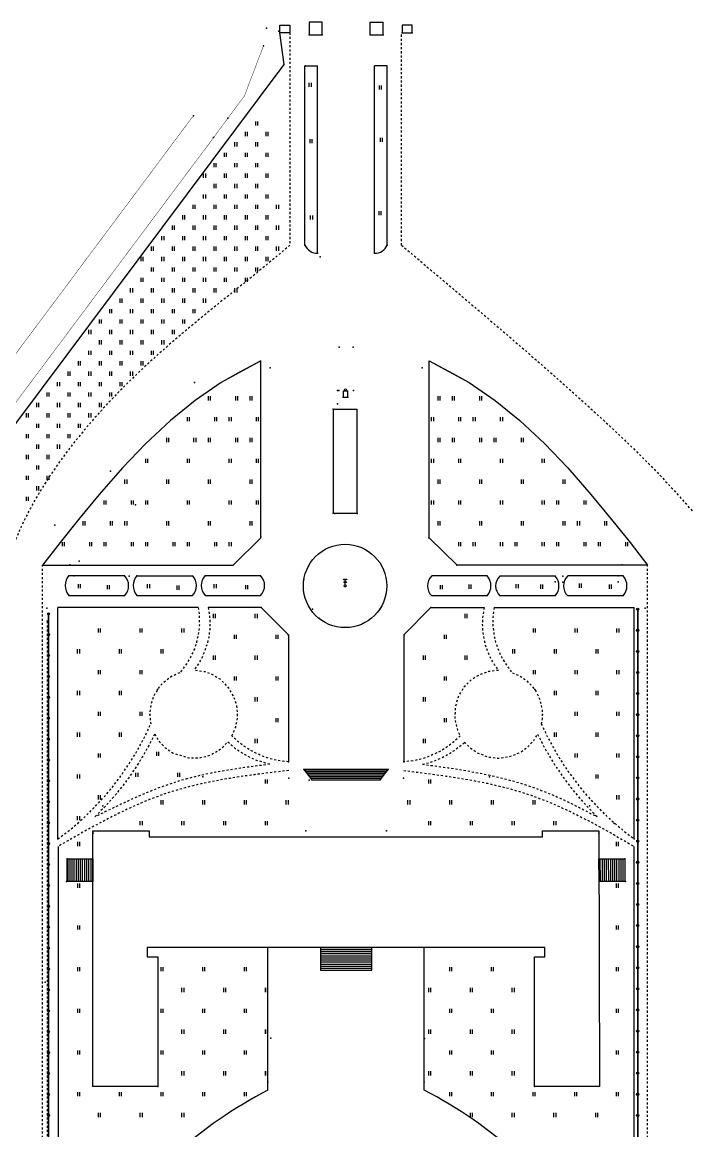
# Model space of a CAD drawing. Extents: x -992 to 2561, y -723 to 1492.
# Drawn here: x 2053.1 to 2212.4, y 1225.7 to 1491.6 of the extents above; entities that cross this region are included whole.
import ezdxf

# ---------------------------------------------------------------- set-up
doc = ezdxf.new("R2010")
doc.units = 0
doc.header["$LTSCALE"] = 0.5
doc.header["$PDSIZE"] = 0.2
doc.linetypes.add('X3', pattern=[5, 4, -1])
doc.linetypes.add('X6', pattern=[2, 1, -1])
doc.layers.get('0').update_dxf_attribs({"linetype": 'CONTINUOUS'})
doc.layers.add('ASSIST', color=7, linetype='CONTINUOUS', plot=False)
for name, color, linetype in [('DLDW', 11, 'CONTINUOUS'), ('DLSS', 4, 'CONTINUOUS'), ('JMD', 6, 'CONTINUOUS'), ('ZBTZ', 3, 'CONTINUOUS'), ('ZDH', 1, 'CONTINUOUS')]:
    doc.layers.add(name, color=color, linetype=linetype)
doc.linetypes.add('444', pattern='A,4.5,[145,AAA.SHX,S=1,R=0,X=0,Y=1],4.5,-0.5,[146,AAA.SHX,S=1,R=0,X=0,Y=0],-0.5', length=10)

# ---------------------------------------------------------------- blocks, each defined once
blk = doc.blocks.new('gc121')
for p, q in [((-0.5, -1), (-0.5, 1)), ((0.5, -1), (0.5, 1))]:
    blk.add_line(p, q)
blk = doc.blocks.new('gc107')
for p, q in [((-1.5, 0), (1.5, 0)), ((-1, 0), (-1, 3)), ((-1, 3), (1, 3)), ((1, 3), (1, 0))]:
    blk.add_line(p, q)
blk.add_circle((0, 3.5), 0.5)
blk = doc.blocks.new('gc020')
at = {"linetype": 'Continuous'}
blk.add_line((0, 0.5), (0, 3.3), dxfattribs=at)
blk.add_circle((0, 0), 0.5)
for centre in [(-0.5, 2.53), (0.5, 2.53)]:
    blk.add_arc(centre, 0.567, 28.0725, 151.9275, dxfattribs=at)
for p in [(-0.5, 1.8), (0.5, 1.8)]:
    blk.add_point(p, dxfattribs=at)
blk = doc.blocks.new('gc170')
at = {"linetype": 'Continuous'}
blk.add_circle((0, 0), 0.5, dxfattribs=at)

msp = doc.modelspace()

# ---------------------------------------------------------------- linework, layer by layer
at = {"layer": 'ASSIST', "linetype": 'Continuous', "flags": 128}
for points, elevation in [([(2200.65, 1077.68), (2200.65, 1350.85)], 2.6), ([(2059.4, 1079.07), (2059.4, 1349.76)], 2.6), ([(2063.9, 1291), (2070.03, 1291), (2070.03, 1285.51), (2063.9, 1285.51)], 0.31), ([(2191.37, 1290.99), (2197.61, 1291), (2197.61, 1285.51), (2191.38, 1285.5)], 0.82), ([(2124.59, 1269.67), (2124.59, 1264.24), (2136.92, 1264.24), (2136.92, 1269.67)], 2.6)]:
    msp.add_lwpolyline(points, close=True, dxfattribs=dict(at, elevation=elevation))
at = {"layer": 'DLDW', "linetype": 'Continuous'}
msp.add_circle((2130.52, 1356.43, 0.08), 10, dxfattribs=at)
at = {"layer": 'DLSS', "linetype": 'X6'}
for p, q in [((2117.31, 1489.13, -0.21), (2117.31, 1438.16, -0.21)), ((2144.03, 1438.16, 0), (2144.03, 1489.14, 0)), ((2058, 1080.06), (2058, 1361.44)), ((2203.04, 1080.06), (2203.04, 1361.44))]:
    msp.add_line(p, q, dxfattribs=at)
at = {"layer": 'DLSS', "linetype": 'X3', "const_width": 0.1, "flags": 128}
for points, elevation in [([(2110.95, 1485.96), (2106.37, 1473.93), (2102.42, 1468.62), (2098.98, 1463.95), (2049.15, 1397.19), (2023.77, 1362.05), (2018.39, 1357.05), (2013.1, 1353.58), (2007.55, 1352.28), (2004.68, 1352), (2003.21, 1352.12)], -0.58), ([(2094.14, 1469.2), (2050.08, 1410.12), (2023.1, 1374.15), (2017.51, 1367.01), (2012.57, 1363.2), (2008.01, 1360.99), (2004.25, 1360.43), (1999.78, 1360.35), (1622.86, 1360.35), (1614.22, 1359.48), (1610.4, 1358.64), (1603.64, 1356.77), (1595.53, 1352.3), (1589.55, 1347.41), (1556.71, 1315.86), (1517.86, 1278.8), (1497.84, 1252.93), (1493.06, 1240.21)], -0.21)]:
    msp.add_lwpolyline(points, dxfattribs=dict(at, elevation=elevation))
at = {"layer": 'DLSS', "linetype": 'X6', "flags": 128}
for points, elevation in [([(2095.3, 1351.24), (2095.52, 1349.61), (2095.58, 1347.07), (2095.41, 1345.31), (2094.91, 1342.92), (2094.39, 1341.37), (2093.56, 1339.5), (2092.68, 1337.98), (2090.88, 1335.62)], 2.6), ([(2097.67, 1351.24), (2097.93, 1349.84), (2098.1, 1347.84), (2098.06, 1345.97), (2097.82, 1344.06), (2097.46, 1342.52), (2096.88, 1340.78), (2096.15, 1339.14), (2095.34, 1337.73), (2094.23, 1336.17)], 2.6), ([(2163.84, 1351.24), (2163.51, 1349.27), (2163.4, 1347.29), (2163.53, 1345.14), (2164.01, 1342.65), (2164.57, 1340.92), (2165.45, 1338.96), (2166.21, 1337.66), (2167.27, 1336.17)], 2.6), ([(2166.21, 1351.24), (2165.93, 1348.91), (2165.95, 1346.71), (2166.23, 1344.5), (2166.6, 1342.92), (2167.26, 1340.99), (2167.84, 1339.71), (2168.61, 1338.32), (2169.68, 1336.77), (2170.41, 1335.69)], 2.6), ([(2059.07, 1347.97), (2059.07, 1079.09), (2059.49, 1077.63), (2060.34, 1075.83), (2062.1, 1074.98), (2064.58, 1074.8), (2071.93, 1074.8)], -0.21), ([(2090.88, 1335.62), (2088.67, 1334.58), (2086.56, 1332.85), (2085.9, 1332.07), (2084.77, 1330.26), (2084.16, 1328.68), (2083.85, 1327.38), (2083.73, 1326.25), (2083.73, 1324.93), (2083.95, 1323.39)], 2.6), ([(2103.39, 1320.46), (2104.29, 1322.55), (2104.66, 1324.23), (2104.76, 1325.65), (2104.57, 1327.59), (2103.89, 1329.84), (2102.44, 1332.23), (2100.57, 1334.04), (2098.44, 1335.29), (2096.95, 1335.81), (2094.23, 1336.17)], 2.6), ([(2167.27, 1336.17), (2164.93, 1335.9), (2162.63, 1335.09), (2160.71, 1333.87), (2159.08, 1332.25), (2157.74, 1330.1), (2156.91, 1327.5), (2156.82, 1324.41), (2157.46, 1321.86), (2158.12, 1320.46)], 2.6), ([(2170.62, 1335.62), (2172.39, 1334.84), (2173.98, 1333.76), (2175.29, 1332.46), (2176.47, 1330.82), (2177.22, 1329.07), (2177.76, 1326.58), (2177.75, 1324.59), (2177.55, 1323.39)], 2.6), ([(2061.67, 1295.74), (2063.67, 1297.25), (2065.16, 1298.45), (2066.59, 1299.67), (2067.63, 1300.6), (2069.16, 1302.04), (2071.97, 1304.95), (2074.17, 1307.49), (2076.44, 1310.4), (2079.28, 1314.57), (2080.7, 1316.93), (2081.31, 1318.02), (2082.28, 1319.85), (2083.18, 1321.69), (2083.95, 1323.39)], 2.6), ([(2177.55, 1323.39), (2178.98, 1320.35), (2180.31, 1317.82), (2181.99, 1314.95), (2183.93, 1311.99), (2186.85, 1308.08), (2189.25, 1305.27), (2192.63, 1301.77), (2193.86, 1300.62), (2197.56, 1297.47), (2199.84, 1295.74)], 2.6), ([(2084.85, 1320.88), (2083.36, 1317.97), (2081.88, 1315.38), (2081.3, 1314.42), (2080.16, 1312.64), (2078.56, 1310.32), (2077.11, 1308.39), (2075.62, 1306.52), (2074.52, 1305.23), (2073.1, 1303.66), (2070.52, 1301.02)], 2.6), ([(2084.85, 1320.88), (2085.96, 1319.15), (2087.41, 1317.63), (2089.32, 1316.34), (2089.32, 1316.34), (2093.1, 1315.18), (2095.64, 1315.22), (2097.18, 1315.54), (2098.38, 1315.97), (2099.95, 1316.81), (2101.27, 1317.82), (2102.36, 1319.01)], 2.6), ([(2112.47, 1313.65), (2109.14, 1314.65), (2107.05, 1315.61), (2105.89, 1316.28), (2104.27, 1317.38), (2103.04, 1318.38), (2102.38, 1318.99)], 2.6), ([(2116.95, 1314.22), (2114.03, 1314.61), (2112.51, 1314.98), (2110.71, 1315.59), (2108.56, 1316.58), (2106.41, 1317.89), (2104.84, 1319.1), (2103.79, 1320.05), (2103.39, 1320.46)], 2.6), ([(2158.12, 1320.46), (2156.58, 1319.03), (2154.56, 1317.53), (2153.23, 1316.73), (2150.6, 1315.52), (2148.7, 1314.9), (2146.88, 1314.49), (2144.56, 1314.22)], 2.6), ([(2149.04, 1313.65), (2150.52, 1314.02), (2151.92, 1314.48), (2153.55, 1315.16), (2155.14, 1315.99), (2156.55, 1316.88), (2157.95, 1317.94), (2159.16, 1318.94)], 2.6), ([(2159.12, 1318.99), (2160.46, 1317.62), (2162.17, 1316.44), (2164.87, 1315.4), (2167.27, 1315.12), (2170.02, 1315.49), (2172.47, 1316.49), (2174.42, 1317.91), (2175.72, 1319.36), (2176.66, 1320.88)], 2.6), ([(2176.66, 1320.88), (2177.63, 1318.96), (2178.65, 1317.07), (2179.76, 1315.16), (2181.2, 1312.85), (2182.95, 1310.32), (2184.7, 1307.99), (2186.3, 1306.03), (2188.26, 1303.82), (2190.96, 1301.04)], 2.6), ([(2112.47, 1313.65), (2109, 1313.2), (2105.41, 1312.71), (2102.46, 1312.25), (2099.54, 1311.74), (2097.69, 1311.38), (2095.73, 1310.96), (2093.31, 1310.36), (2092.34, 1310.11), (2091.12, 1309.76), (2089.85, 1309.37), (2088.35, 1308.88), (2087.23, 1308.48), (2085.63, 1307.89), (2084.37, 1307.4), (2082.41, 1306.59), (2080.73, 1305.87), (2079.53, 1305.33), (2078.02, 1304.64), (2076.6, 1303.97), (2075.42, 1303.41), (2074.41, 1302.92), (2073.12, 1302.29), (2072.23, 1301.86), (2070.52, 1301.02)], 2.6), ([(2149.04, 1313.65), (2150.81, 1313.43), (2153.41, 1313.07), (2155.26, 1312.81), (2157.59, 1312.45), (2160.42, 1311.97), (2163.53, 1311.38), (2165.26, 1311.01), (2168.16, 1310.34), (2171.02, 1309.57), (2173.61, 1308.79), (2176.55, 1307.77), (2177.53, 1307.4), (2179.62, 1306.57), (2181.5, 1305.76), (2182.93, 1305.11), (2184.75, 1304.25), (2186.77, 1303.24), (2188.53, 1302.34), (2189.79, 1301.67), (2190.96, 1301.04)], 2.6), ([(2117, 1312.17), (2115.59, 1312), (2114.56, 1311.88), (2113.59, 1311.76), (2112.47, 1311.63), (2111.27, 1311.48), (2109.83, 1311.29), (2108.84, 1311.16), (2107.9, 1311.03), (2106.33, 1310.81), (2105.19, 1310.64), (2104.24, 1310.5), (2102.87, 1310.28), (2101.52, 1310.05), (2100.26, 1309.82), (2098.52, 1309.49), (2096.38, 1309.04), (2095.24, 1308.78), (2093.59, 1308.39), (2092.21, 1308.03), (2090.58, 1307.57), (2089.08, 1307.12), (2087.58, 1306.63), (2086.15, 1306.13), (2084.77, 1305.62), (2083.63, 1305.18), (2082.46, 1304.7), (2081.57, 1304.33), (2080.42, 1303.83), (2079.3, 1303.32), (2078.58, 1302.99), (2077.63, 1302.55), (2076.31, 1301.9), (2075.26, 1301.39), (2073.99, 1300.74), (2072.75, 1300.1), (2071.96, 1299.68), (2070.98, 1299.16), (2069.73, 1298.48), (2069.04, 1298.1), (2067.9, 1297.47), (2066.64, 1296.76), (2065.42, 1296.08), (2064.55, 1295.58), (2063.26, 1294.85), (2062.21, 1294.25), (2061.81, 1293.94)], 2.6), ([(2144.56, 1312.17), (2147.8, 1311.76), (2151.26, 1311.32), (2154.74, 1310.83), (2160.33, 1309.94), (2164.66, 1309.09), (2169.79, 1307.86), (2174.94, 1306.3), (2179.84, 1304.42), (2184.77, 1302.19), (2188.95, 1300.06), (2191.73, 1298.56), (2195.14, 1296.65), (2199.84, 1293.94)], 2.6)]:
    msp.add_lwpolyline(points, dxfattribs=dict(at, elevation=elevation))
at = {"layer": 'DLSS', "linetype": 'X6'}
for points, knots in [([(2117.31, 1438.16, -0.21), (2103.94, 1426.56, 1.5), (2073.13, 1405.46, 4.25), (2047.85, 1366.5, 0.46), (2047.88, 1349.62, -0.14), (2048, 1347.9, -0.19)], [0, 0, 0, 0, 62.86997, 114.383772, 120.286898, 120.286898, 120.286898, 120.286898]), ([(2144.03, 1438.16, 0), (2166.46, 1419.23, -7.97), (2214.03, 1379.07, -24.86), (2224.61, 1359.5, 77.49), (2230.53, 1353.11, 80)], [0, 0, 0, 0, 78.874208, 167.310728, 167.310728, 167.310728, 167.310728])]:
    msp.add_open_spline(points, degree=3, knots=knots, dxfattribs=at)
at = {"layer": 'JMD', "linetype": 'Continuous'}
for p, q in [((2136.52, 1491.65, -0.21), (2139.63, 1491.65, -0.21)), ((2136.52, 1488.65, -0.21), (2136.52, 1491.65, -0.21)), ((2139.63, 1488.65, -0.21), (2139.63, 1491.65, -0.21)), ((2136.52, 1488.65, -0.21), (2139.63, 1488.65, -0.21)), ((2120.66, 1312.38, 2.6), (2122.57, 1309.92, 2.6)), ((2120.73, 1312.29, 2.6), (2140.77, 1312.29, 2.6)), ((2121.04, 1311.89, 2.6), (2140.47, 1311.89, 2.6)), ((2121.35, 1311.5, 2.6), (2140.16, 1311.5, 2.6)), ((2121.65, 1311.1, 2.6), (2139.85, 1311.1, 2.6)), ((2138.93, 1309.92, 2.6), (2140.84, 1312.38, 2.6)), ((2121.96, 1310.71, 2.6), (2139.55, 1310.71, 2.6)), ((2122.27, 1310.31, 2.6), (2139.24, 1310.31, 2.6)), ((2122.57, 1309.92, 2.6), (2138.93, 1309.92, 2.6)), ((2063.9, 1291, 2.6), (2070.03, 1291, 2.6)), ((2064.03, 1291, 2.6), (2064.03, 1285.51, 2.6)), ((2064.53, 1291, 2.6), (2064.53, 1285.51, 2.6)), ((2065.03, 1291, 2.6), (2065.03, 1285.51, 2.6)), ((2065.53, 1291, 2.6), (2065.53, 1285.51, 2.6)), ((2066.03, 1291, 2.6), (2066.03, 1285.51, 2.6)), ((2066.53, 1291, 2.6), (2066.53, 1285.51, 2.6)), ((2067.03, 1291, 2.6), (2067.03, 1285.51, 2.6)), ((2067.53, 1291, 2.6), (2067.53, 1285.51, 2.6)), ((2068.03, 1291, 2.6), (2068.03, 1285.51, 2.6)), ((2068.53, 1291, 2.6), (2068.53, 1285.51, 2.6)), ((2069.03, 1291, 2.6), (2069.03, 1285.51, 2.6)), ((2069.53, 1291, 2.6), (2069.53, 1285.51, 2.6)), ((2070.03, 1291, 2.6), (2070.03, 1285.51, 2.6)), ((2191.37, 1290.99, 2.6), (2197.61, 1291, 2.6)), ((2191.61, 1290.99, 2.6), (2191.62, 1285.5, 2.6)), ((2192.11, 1290.99, 2.6), (2192.12, 1285.5, 2.6)), ((2192.61, 1290.99, 2.6), (2192.62, 1285.5, 2.6)), ((2193.11, 1290.99, 2.6), (2193.12, 1285.5, 2.6)), ((2193.61, 1290.99, 2.6), (2193.62, 1285.5, 2.6)), ((2194.11, 1290.99, 2.6), (2194.12, 1285.5, 2.6)), ((2194.61, 1290.99, 2.6), (2194.61, 1285.5, 2.6)), ((2195.11, 1290.99, 2.6), (2195.11, 1285.51, 2.6)), ((2195.61, 1290.99, 2.6), (2195.61, 1285.51, 2.6)), ((2196.11, 1291, 2.6), (2196.11, 1285.51, 2.6)), ((2196.61, 1291, 2.6), (2196.61, 1285.51, 2.6)), ((2197.11, 1291, 2.6), (2197.11, 1285.51, 2.6)), ((2197.61, 1291, 2.6), (2197.61, 1285.51, 2.6)), ((2070.03, 1285.51, 2.6), (2063.9, 1285.51, 2.6)), ((2197.61, 1285.51, 2.6), (2191.38, 1285.5, 2.6)), ((2124.59, 1269.67, 2.6), (2124.59, 1264.24, 2.6)), ((2124.59, 1269.24, 2.6), (2136.92, 1269.24, 2.6)), ((2124.59, 1268.74, 2.6), (2136.92, 1268.74, 2.6)), ((2136.92, 1264.24, 2.6), (2136.92, 1269.67, 2.6)), ((2124.59, 1268.24, 2.6), (2136.92, 1268.24, 2.6)), ((2124.59, 1267.74, 2.6), (2136.92, 1267.74, 2.6)), ((2124.59, 1267.24, 2.6), (2136.92, 1267.24, 2.6)), ((2124.59, 1266.74, 2.6), (2136.92, 1266.74, 2.6)), ((2124.59, 1266.24, 2.6), (2136.92, 1266.24, 2.6)), ((2124.59, 1265.74, 2.6), (2136.92, 1265.74, 2.6)), ((2124.59, 1265.24, 2.6), (2136.92, 1265.24, 2.6)), ((2124.59, 1264.74, 2.6), (2136.92, 1264.74, 2.6)), ((2124.59, 1264.24, 2.6), (2136.92, 1264.24, 2.6))]:
    msp.add_line(p, q, dxfattribs=at)
at = {"layer": 'JMD', "linetype": '444', "elevation": -0.21, "flags": 128}
msp.add_lwpolyline([(2016.78, 1348.92), (2028.57, 1364.72), (2115.92, 1481.53), (2114.89, 1489.13)], dxfattribs=at)
at = {"layer": 'JMD', "linetype": 'Continuous', "elevation": -0.21}
for points in [[(2117.31, 1489.13), (2114.89, 1489.13), (2114.89, 1490.94), (2117.31, 1490.94)], [(2144.2, 1489.13), (2146.62, 1489.13), (2146.62, 1490.94), (2144.2, 1490.94)]]:
    msp.add_lwpolyline(points, close=True, dxfattribs=at)
at = {"layer": 'JMD', "linetype": 'Continuous', "flags": 128}
for points, elevation in [([(2121.88, 1491.65), (2121.88, 1488.65), (2124.99, 1488.65), (2124.99, 1491.65)], -0.21), ([(2120.66, 1312.38), (2122.57, 1309.92), (2138.93, 1309.92), (2140.84, 1312.38)], 0.17)]:
    msp.add_lwpolyline(points, close=True, dxfattribs=dict(at, elevation=elevation))
at = {"layer": 'JMD', "linetype": 'Continuous', "elevation": 2.6, "flags": 128}
for points in [[(2085.61, 1267.47), (2085.61, 1236.35), (2070.03, 1236.35), (2070.03, 1297.68), (2083.53, 1297.68), (2083.53, 1296.28), (2177.86, 1296.28), (2177.86, 1297.68), (2191.36, 1297.68), (2191.47, 1236.35), (2175.89, 1236.35), (2175.89, 1267.47), (2178.39, 1267.47), (2178.39, 1269.67), (2083.11, 1269.67), (2083.11, 1267.47), (2085.61, 1267.47)], [(2124.59, 1269.67), (2136.92, 1269.67)]]:
    msp.add_lwpolyline(points, dxfattribs=at)
at = {"layer": 'ZBTZ', "linetype": 'Continuous'}
for p, q in [((2120.87, 1438.16, 0), (2120.87, 1481.19, 0)), ((2121, 1481.19, -0.23), (2123.92, 1481.19, -0.23)), ((2123.92, 1438.16, 0), (2123.92, 1481.19, 0)), ((2140.5, 1481.19, -0.23), (2137.58, 1481.19, -0.23)), ((2137.58, 1438.16, 0), (2137.58, 1481.19, 0)), ((2140.63, 1438.16, 0), (2140.63, 1481.19, 0)), ((2123.92, 1436.21, -0.13), (2123.92, 1438.16, -0.13)), ((2137.58, 1436.21, -0.13), (2137.58, 1438.16, -0.13)), ((2127.69, 1398.83, 0.16), (2133.45, 1398.83, 0.16)), ((2127.69, 1398.83, 0.16), (2127.69, 1373.91, 0.16)), ((2133.45, 1373.91, 0.15), (2133.45, 1398.83, 0.16)), ((2127.66, 1373.91, 0.15), (2133.45, 1373.91, 0.15)), ((2064.33, 1358.9, 2.41), (2077.63, 1358.9, 2.41)), ((2080.62, 1358.89, 0.28), (2093.91, 1358.89, 0.28)), ((2096.94, 1358.9, -0.27), (2110.23, 1358.9, -0.27)), ((2164.57, 1358.82, 0.11), (2151.27, 1358.82, 0.11)), ((2180.88, 1358.81, 0.66), (2167.59, 1358.81, 0.66)), ((2197.17, 1358.82, 2.79), (2183.88, 1358.82, 2.79)), ((2064.33, 1354.14, 2.41), (2077.71, 1354.14, 2.41)), ((2080.62, 1354.13, 0.28), (2093.91, 1354.13, 0.28)), ((2096.94, 1354.14, -0.27), (2110.23, 1354.14, -0.27)), ((2164.57, 1354.06, 0.11), (2151.27, 1354.06, 0.11)), ((2180.88, 1354.05, 0.66), (2167.59, 1354.05, 0.66)), ((2197.17, 1354.06, 2.79), (2183.88, 1354.06, 2.79)), ((2095.3, 1351.24, -0.91), (2061.67, 1351.24, -0.26)), ((2061.67, 1295.74, -0.26), (2061.67, 1351.24, -0.26)), ((2110.41, 1351.24, 0.1), (2097.67, 1351.24, 0.1)), ((2110.41, 1351.24, 0.1), (2116.95, 1344.74, 2.6)), ((2151.1, 1351.24, 0.1), (2144.56, 1344.74, 2.6)), ((2151.1, 1351.24, 0.1), (2163.84, 1351.24, 0.1)), ((2166.21, 1351.24, -0.91), (2199.84, 1351.24, -0.26)), ((2199.84, 1295.74, -0.26), (2199.84, 1351.24, -0.26)), ((2116.95, 1344.74, 2.6), (2116.95, 1314.22, 0.1)), ((2144.56, 1344.74, 2.6), (2144.56, 1314.22, 0.1)), ((2061.81, 1199.52, -0.04), (2061.81, 1293.94, -0.04)), ((2199.84, 1199.52, 2.6), (2199.84, 1293.94, -0.26)), ((2112.03, 1235.5, -0.48), (2112.03, 1269.67, 2.6)), ((2149.47, 1235.5, -0.48), (2149.47, 1269.67, 2.6))]:
    msp.add_line(p, q, dxfattribs=at)
at = {"layer": 'ZBTZ', "linetype": 'Continuous', "flags": 128}
for points in [[(2058, 1361.44), (2103.69, 1361.44), (2110.31, 1367.95), (2110.31, 1410.44), (2100.81, 1405.25), (2094.57, 1400.91), (2088.65, 1396.08), (2082.67, 1390.48), (2077.16, 1384.73), (2071.59, 1378.38), (2066.64, 1372.39), (2062.2, 1366.81), (2058, 1361.44)], [(2203.04, 1361.44), (2157.35, 1361.44), (2150.69, 1367.95), (2150.69, 1410.44), (2160.23, 1405.25), (2166.47, 1400.91), (2172.39, 1396.08), (2178.38, 1390.48), (2183.88, 1384.73), (2189.45, 1378.38), (2194.4, 1372.39), (2198.84, 1366.81), (2203.04, 1361.44)]]:
    msp.add_lwpolyline(points, close=True, dxfattribs=at)
at = {"layer": 'ZBTZ', "linetype": 'Continuous', "elevation": 2.6, "flags": 128}
for points in [[(2058, 1361.44), (2103.69, 1361.44), (2110.31, 1367.95), (2110.31, 1410.44), (2105.56, 1407.84), (2100.81, 1405.25), (2094.57, 1400.91), (2088.65, 1396.08), (2082.67, 1390.48), (2077.16, 1384.73), (2071.59, 1378.38), (2066.64, 1372.39), (2062.2, 1366.81), (2058, 1361.44)], [(2203.04, 1361.44), (2157.35, 1361.44), (2150.69, 1367.95), (2150.69, 1410.44), (2155.48, 1407.84), (2160.23, 1405.25), (2166.47, 1400.91), (2172.39, 1396.08), (2178.38, 1390.48), (2183.88, 1384.73), (2189.45, 1378.38), (2194.4, 1372.39), (2198.84, 1366.81), (2203.04, 1361.44)]]:
    msp.add_lwpolyline(points, close=True, dxfattribs=at)
at = {"layer": 'ZBTZ', "linetype": 'Continuous'}
for centre, radius, start, end in [((2123.94, 1439.59, -0.13), 3.38, 205.0744, 269.7234), ((2137.57, 1439.59, -0.13), 3.38, 270.2766, 334.9256), ((2067.03, 1356.52, 2.41), 3.6, 138.5923, 221.4077), ((2075.18, 1356.48, 2.41), 3.45, 317.2413, 44.6442), ((2083.32, 1356.51, 0.28), 3.6, 138.5923, 221.4077), ((2091.56, 1356.51, 0.28), 3.35, 314.654, 45.346), ((2099.64, 1356.52, -0.27), 3.6, 138.5923, 221.4077), ((2107.88, 1356.52, -0.27), 3.35, 314.6534, 45.3466), ((2153.63, 1356.44, 0.11), 3.35, 134.6743, 225.3257), ((2161.87, 1356.44, 0.11), 3.6, 318.5723, 41.4277), ((2169.95, 1356.43, 0.66), 3.35, 134.6743, 225.3257), ((2178.19, 1356.43, 0.66), 3.6, 318.5723, 41.4277), ((2186.23, 1356.44, 2.79), 3.35, 134.6743, 225.3257), ((2194.47, 1356.44, 2.79), 3.6, 318.5723, 41.4277), ((2162.51, 1138.34, -0.04), 109.49, 117.4532, 146.0303), ((2099, 1138.34, -0.04), 109.49, 33.9697, 62.5468)]:
    msp.add_arc(centre, radius, start, end, dxfattribs=at)
for p in [(2065.5, 1358.89, -0.03), (2080.62, 1358.89, 0.28)]:
    msp.add_point(p, dxfattribs=at)
at = {"layer": 'ZDH', "linetype": 'Continuous'}
for p in [(2111.65, 1490.18, -0.78), (2114.64, 1489.51, -0.77), (2114.89, 1489.12, -0.18), (2117.31, 1489.13, -0.21), (2144.2, 1489.13, -0.21), (2144.2, 1489.13, -0.21), (2146.62, 1489.12, -0.18), (2146.62, 1489.12, -0.18), (2121.88, 1488.65, -0.23), (2124.99, 1488.65, -0.21), (2136.52, 1488.65, -0.21), (2136.52, 1488.65, -0.21), (2139.63, 1488.65, -0.23), (2139.63, 1488.65, -0.23), (2110.95, 1485.96, -0.58), (2121, 1481.19, -0.23), (2140.5, 1481.19, -0.23), (2140.5, 1481.19, -0.23), (2094.14, 1469.2, -1.87), (2102.42, 1468.62, -0.55), (2098.98, 1463.95, -0.66), (2120.87, 1438.16, 0), (2123.92, 1436.21, -0.13), (2137.58, 1436.21, -0.13), (2137.58, 1436.21, -0.13), (2140.63, 1438.16, 0), (2140.63, 1438.16, 0), (2124.52, 1435.36, -1.81), (2129.07, 1413.68, -0.03), (2132.43, 1413.68, -0.03), (2132.43, 1413.68, -0.03), (2112.53, 1408.78, -0.22), (2148.97, 1408.78, -0.22), (2148.97, 1408.78, -0.22), (2094.44, 1405.2, -0.83), (2128.72, 1403.29, 0.15), (2128.72, 1403.29, 0.15), (2129, 1403.27, 0.18), (2132.5, 1403.27, 0.18), (2132.5, 1403.27, 0.18), (2127.69, 1398.83, 0.16), (2127.69, 1398.83, 0.16), (2128.67, 1400.09, 0.17), (2128.67, 1400.09, 0.17), (2074.32, 1383.93, -0.63), (2080.27, 1375.92, -0.66), (2127.66, 1373.91, 0.15), (2127.66, 1373.91, 0.15), (2128.05, 1373.83, 0.17), (2133.45, 1373.83, 0.17), (2133.45, 1373.83, 0.17), (2060.91, 1371, -0.45), (2110.35, 1368.18, 0.17), (2150.62, 1367.95, 0.17), (2150.62, 1367.95, 0.17), (2064.54, 1361.52, -0.08), (2066.78, 1362.35, -0.47), (2196.96, 1361.52, -0.08), (2196.96, 1361.52, -0.08), (2078.79, 1358.81, 0.35), (2157.29, 1361.44, 0.11), (2180.88, 1358.81, 0.66), (2182.72, 1358.81, 0.35), (2196.01, 1358.89, -0.03), (2120.63, 1357.9, 0.1), (2120.63, 1357.9, 0.1), (2180.88, 1357.42, 0.28), (2182.72, 1357.33, 0.35), (2196.01, 1357.41, -0.03), (2059.06, 1351.11, -0.18), (2110.41, 1351.24, 0.1), (2122.7, 1350.84, 0.1), (2138.81, 1350.84, 0.1), (2138.81, 1350.84, 0.1), (2151.1, 1351.24, 0.1), (2151.1, 1351.24, 0.1), (2202.45, 1351.11, -0.18), (2202.45, 1351.11, -0.18), (2124.22, 1348.68, 0.08), (2124.22, 1348.68, 0.08), (2059.07, 1347.97, -0.38), (2116.86, 1344.74, 0.14), (2144.65, 1344.74, 0.14), (2144.65, 1344.74, 0.14), (2085.53, 1331.57, 0.11), (2175.97, 1331.57, 0.11), (2175.97, 1331.57, 0.11), (2083.71, 1325.59, -0.91), (2177.8, 1325.59, -0.91), (2177.8, 1325.59, -0.91), (2116.95, 1314.22, 0.1), (2144.56, 1314.22, 0.1), (2144.56, 1314.22, 0.1), (2120.66, 1312.38, 0.17), (2140.84, 1312.38, 0.17), (2140.84, 1312.38, 0.17), (2096.38, 1310.64, -0.23), (2117, 1310.29, 0.14), (2121.89, 1309.85, 1.06), (2121.89, 1309.85, 1.06), (2122.57, 1309.92, 1.05), (2138.93, 1309.92, 1.05), (2138.93, 1309.92, 1.05), (2144.5, 1310.29, 0.14), (2144.5, 1310.29, 0.14), (2165.13, 1310.64, -0.23), (2165.13, 1310.64, -0.23), (2072.42, 1303.66, 0.71), (2189.09, 1303.66, 0.71), (2189.09, 1303.66, 0.71), (2066.48, 1299.45, 0), (2121.1, 1297.68, 1.25), (2140.41, 1297.68, 1.25), (2140.41, 1297.68, 1.25), (2195.03, 1299.45, 0), (2195.03, 1299.45, 0), (2061.67, 1295.74, -0.26), (2070.14, 1297.15, 0.84), (2191.36, 1297.15, 0.84), (2191.36, 1297.15, 0.84), (2199.84, 1295.74, -0.26), (2199.84, 1295.74, -0.26), (2063.9, 1291, 0.31), (2197.61, 1291, 0.31), (2197.61, 1291, 0.31), (2063.75, 1285.51, 0.25), (2197.76, 1285.51, 0.25), (2197.76, 1285.51, 0.25), (2058.64, 1261.36, -0.45), (2112.68, 1247.93, 0.75), (2149.52, 1247.88, 0.75), (2112.03, 1237.43, -0.48), (2149.47, 1237.43, -0.48), (2149.47, 1237.43, -0.48), (2070.03, 1236.41, 0.61), (2085.61, 1236.35, 0.59), (2175.89, 1236.35, 0.59), (2175.89, 1236.35, 0.59), (2191.47, 1236.41, 0.61), (2191.47, 1236.41, 0.61)]:
    msp.add_point(p, dxfattribs=at)

# ---------------------------------------------------------------- block references
at = {"layer": 'DLDW', "linetype": 'Continuous', "xscale": 0.5, "yscale": 0.5, "zscale": 0.5}
for name, p in [('gc107', (2130.62, 1401.69, 0.17)), ('gc020', (2130.52, 1356.43, 0.08))]:
    msp.add_blockref(name, p, dxfattribs=at)
at = {"layer": 'ZBTZ', "linetype": 'Continuous', "xscale": 0.5, "yscale": 0.5, "zscale": 0.5}
for p in [(2122.19, 1476.6, 2.6), (2139.01, 1475.96, 2.6), (2122.41, 1463.09, 2.6), (2139.23, 1463.41, 2.6), (2122.51, 1444.79, 2.6), (2138.91, 1445.85, 2.6), (2066.85, 1356.38, 2.6), (2073.82, 1356.14, 2.6), (2083.43, 1356.38, 2.6), (2090.51, 1356.02, 2.6), (2099.42, 1356.38, 2.6), (2106.99, 1356.14, 2.6), (2153.62, 1356.13, 2.6), (2160.47, 1356.25, 2.6), (2171.8, 1356.37, 2.6), (2177.68, 1356.25, 2.6), (2186.94, 1356.49, 2.6), (2194.15, 1356.25, 2.6)]:
    msp.add_blockref('gc121', p, dxfattribs=at)
at = {"layer": 'ZBTZ', "linetype": 'Continuous', "yscale": 0.5}
for p, xscale in [((2109.36, 1467.34, -0.21), 0.5), ((2106.86, 1464.84, -0.21), 0.5), ((2111.86, 1464.84, -0.21), 0.5), ((2104.36, 1462.34, -0.21), 0.5), ((2109.36, 1462.34, -0.21), 0.5), ((2101.86, 1459.84, -0.21), 0.5), ((2106.86, 1459.84, -0.21), 0.5), ((2111.86, 1459.84, -0.21), 0.5), ((2099.36, 1457.34, -0.21), 0.5), ((2104.36, 1457.34, -0.21), 0.5), ((2109.36, 1457.34, -0.21), 0.5), ((2096.86, 1454.84, -0.21), 0.5), ((2101.86, 1454.84, -0.21), 0.5), ((2106.86, 1454.84, -0.21), 0.5), ((2111.86, 1454.84, -0.21), 0.5), ((2099.36, 1452.34, -0.21), 0.5), ((2104.36, 1452.34, -0.21), 0.5), ((2109.36, 1452.34, -0.21), 0.5), ((2096.86, 1449.84, -0.21), 0.5), ((2101.86, 1449.84, -0.21), 0.5), ((2106.86, 1449.84, -0.21), 0.5), ((2111.86, 1449.84, -0.21), 0.5), ((2094.36, 1447.34, -0.21), 0.5), ((2099.36, 1447.34, -0.21), 0.5), ((2104.36, 1447.34, -0.21), 0.5), ((2109.36, 1447.34, -0.21), 0.5), ((2114.36, 1447.34, -0.21), 0.5), ((2091.86, 1444.84, -0.21), 0.5), ((2096.86, 1444.84, -0.21), 0.5), ((2101.86, 1444.84, -0.21), 0.5), ((2106.86, 1444.84, -0.21), 0.5), ((2111.86, 1444.84, -0.21), 0.5), ((2089.36, 1442.34, -0.21), 0.5), ((2094.36, 1442.34, -0.21), 0.5), ((2099.36, 1442.34, -0.21), 0.5), ((2104.36, 1442.34, -0.21), 0.5), ((2109.36, 1442.34, -0.21), 0.5), ((2114.36, 1442.34, -0.21), 0.5), ((2086.86, 1439.84, -0.21), 0.5), ((2091.86, 1439.84, -0.21), 0.5), ((2096.86, 1439.84, -0.21), 0.5), ((2101.86, 1439.84, -0.21), 0.5), ((2106.86, 1439.84, -0.21), 0.5), ((2111.86, 1439.84, -0.21), 0.5), ((2084.36, 1437.34, -0.21), 0.5), ((2089.36, 1437.34, -0.21), 0.5), ((2094.36, 1437.34, -0.21), 0.5), ((2099.36, 1437.34, -0.21), 0.5), ((2104.36, 1437.34, -0.21), 0.5), ((2109.36, 1437.34, -0.21), 0.5), ((2114.36, 1437.34, -0.21), 0.5), ((2081.86, 1434.84, -0.21), 0.5), ((2086.86, 1434.84, -0.21), 0.5), ((2091.86, 1434.84, -0.21), 0.5), ((2096.86, 1434.84, -0.21), 0.5), ((2101.86, 1434.84, -0.21), 0.5), ((2106.86, 1434.84, -0.21), 0.5), ((2111.86, 1434.84, -0.21), 0.5), ((2084.36, 1432.34, -0.21), 0.5), ((2089.36, 1432.34, -0.21), 0.5), ((2094.36, 1432.34, -0.21), 0.5), ((2099.36, 1432.34, -0.21), 0.5), ((2104.36, 1432.34, -0.21), 0.5), ((2109.36, 1432.34, -0.21), 0.5), ((2081.86, 1429.84, -0.21), 0.5), ((2086.86, 1429.84, -0.21), 0.5), ((2091.86, 1429.84, -0.21), 0.5), ((2096.86, 1429.84, -0.21), 0.5), ((2101.86, 1429.84, -0.21), 0.5), ((2106.86, 1429.84, -0.21), 0.5), ((2076.86, 1424.84, -0.21), 0.5), ((2079.36, 1427.34, -0.21), 0.5), ((2081.86, 1424.84, -0.21), 0.5), ((2084.36, 1427.34, -0.21), 0.5), ((2086.86, 1424.84, -0.21), 0.5), ((2089.36, 1427.34, -0.21), 0.5), ((2091.86, 1424.84, -0.21), 0.5), ((2094.36, 1427.34, -0.21), 0.5), ((2096.86, 1424.84, -0.21), 0.5), ((2099.36, 1427.34, -0.21), 0.5), ((2104.36, 1427.34, -0.21), 0.5), ((2074.36, 1422.34, -0.21), 0.5), ((2079.36, 1422.34, -0.21), 0.5), ((2084.36, 1422.34, -0.21), 0.5), ((2089.36, 1422.34, -0.21), 0.5), ((2094.36, 1422.34, -0.21), 0.5), ((2071.86, 1419.84, -0.21), 0.5), ((2076.86, 1419.84, -0.21), 0.5), ((2081.86, 1419.84, -0.21), 0.5), ((2086.86, 1419.84, -0.21), 0.5), ((2091.86, 1419.84, -0.21), 0.5), ((2069.36, 1417.34, -0.21), 0.5), ((2074.36, 1417.34, -0.21), 0.5), ((2079.36, 1417.34, -0.21), 0.5), ((2084.36, 1417.34, -0.21), 0.5), ((2089.36, 1417.34, -0.21), 0.5), ((2071.86, 1414.84, -0.21), 0.5), ((2076.86, 1414.84, -0.21), 0.5), ((2081.86, 1414.84, -0.21), 0.5), ((2086.86, 1414.84, -0.21), 0.5), ((2069.36, 1412.34, -0.21), 0.5), ((2074.36, 1412.34, -0.21), 0.5), ((2079.36, 1412.34, -0.21), 0.5), ((2084.36, 1412.34, -0.21), 0.5), ((2066.86, 1409.84, -0.21), 0.5), ((2071.86, 1409.84, -0.21), 0.5), ((2076.86, 1409.84, -0.21), 0.5), ((2081.86, 1409.84, -0.21), 0.5), ((2064.36, 1407.34, -0.21), 0.5), ((2069.36, 1407.34, -0.21), 0.5), ((2074.36, 1407.34, -0.21), 0.5), ((2079.36, 1407.34, -0.21), 0.5), ((2061.86, 1404.84, -0.21), 0.5), ((2066.86, 1404.84, -0.21), 0.5), ((2071.86, 1404.84, -0.21), 0.5), ((2076.86, 1404.84, -0.21), 0.5), ((2059.36, 1402.34, -0.21), 0.5), ((2064.36, 1402.34, -0.21), 0.5), ((2069.36, 1402.34, -0.21), 0.5), ((2074.36, 1402.34, -0.21), 0.5), ((2098, 1401.44, 2.6), 0.5), ((2104.54, 1401.44, 2.6), 0.5), ((2108, 1401.44, 2.6), 0.5), ((2153.04, 1401.44, 2.6), -0.5), ((2156.5, 1401.44, 2.6), -0.5), ((2163.04, 1401.44, 2.6), -0.5), ((2056.86, 1399.84, -0.21), 0.5), ((2061.86, 1399.84, -0.21), 0.5), ((2066.86, 1399.84, -0.21), 0.5), ((2071.86, 1399.84, -0.21), 0.5), ((2054.36, 1397.34, -0.21), 0.5), ((2059.36, 1397.34, -0.21), 0.5), ((2064.36, 1397.34, -0.21), 0.5), ((2069.36, 1397.34, -0.21), 0.5), ((2093, 1396.44, 2.6), 0.5), ((2099.54, 1396.44, 2.6), 0.5), ((2103, 1396.44, 2.6), 0.5), ((2109.54, 1396.44, 2.6), 0.5), ((2151.5, 1396.44, 2.6), -0.5), ((2158.04, 1396.44, 2.6), -0.5), ((2161.5, 1396.44, 2.6), -0.5), ((2168.04, 1396.44, 2.6), -0.5), ((2056.86, 1394.84, -0.21), 0.5), ((2061.86, 1394.84, -0.21), 0.5), ((2066.86, 1394.84, -0.21), 0.5), ((2054.36, 1392.34, -0.21), 0.5), ((2059.36, 1392.34, -0.21), 0.5), ((2064.36, 1392.34, -0.21), 0.5), ((2088, 1391.44, 2.6), 0.5), ((2094.54, 1391.44, 2.6), 0.5), ((2098, 1391.44, 2.6), 0.5), ((2104.54, 1391.44, 2.6), 0.5), ((2108, 1391.44, 2.6), 0.5), ((2153.04, 1391.44, 2.6), -0.5), ((2156.5, 1391.44, 2.6), -0.5), ((2163.04, 1391.44, 2.6), -0.5), ((2166.5, 1391.44, 2.6), -0.5), ((2173.04, 1391.44, 2.6), -0.5), ((2056.86, 1389.84, -0.21), 0.5), ((2061.86, 1389.84, -0.21), 0.5), ((2054.36, 1387.34, -0.21), 0.5), ((2059.36, 1387.34, -0.21), 0.5), ((2083, 1386.44, 2.6), 0.5), ((2093, 1386.44, 2.6), 0.5), ((2103, 1386.44, 2.6), 0.5), ((2109.54, 1386.44, 2.6), 0.5), ((2151.5, 1386.44, 2.6), -0.5), ((2158.04, 1386.44, 2.6), -0.5), ((2168.04, 1386.44, 2.6), -0.5), ((2178.04, 1386.44, 2.6), -0.5), ((2054.36, 1382.34, -0.21), 0.5), ((2056.86, 1384.84, -0.21), 0.5), ((2059.36, 1382.34, -0.21), 0.5), ((2056.86, 1379.84, -0.21), 0.5), ((2078, 1381.44, 2.6), 0.5), ((2088, 1381.44, 2.6), 0.5), ((2098, 1381.44, 2.6), 0.5), ((2108, 1381.44, 2.6), 0.5), ((2153.04, 1381.44, 2.6), -0.5), ((2163.04, 1381.44, 2.6), -0.5), ((2173.04, 1381.44, 2.6), -0.5), ((2183.04, 1381.44, 2.6), -0.5), ((2054.36, 1377.34, -0.21), 0.5), ((2073, 1376.44, 2.6), 0.5), ((2079.54, 1376.44, 2.6), 0.5), ((2083, 1376.44, 2.6), 0.5), ((2093, 1376.44, 2.6), 0.5), ((2103, 1376.44, 2.6), 0.5), ((2109.54, 1376.44, 2.6), 0.5), ((2151.5, 1376.44, 2.6), -0.5), ((2158.04, 1376.44, 2.6), -0.5), ((2168.04, 1376.44, 2.6), -0.5), ((2178.04, 1376.44, 2.6), -0.5), ((2181.5, 1376.44, 2.6), -0.5), ((2188.04, 1376.44, 2.6), -0.5), ((2068, 1371.44, 2.6), 0.5), ((2074.54, 1371.44, 2.6), 0.5), ((2078, 1371.44, 2.6), 0.5), ((2088, 1371.44, 2.6), 0.5), ((2098, 1371.44, 2.6), 0.5), ((2108, 1371.44, 2.6), 0.5), ((2153.04, 1371.44, 2.6), -0.5), ((2163.04, 1371.44, 2.6), -0.5), ((2173.04, 1371.44, 2.6), -0.5), ((2183.04, 1371.44, 2.6), -0.5), ((2186.5, 1371.44, 2.6), -0.5), ((2193.04, 1371.44, 2.6), -0.5), ((2063, 1366.44, 2.6), 0.5), ((2069.54, 1366.44, 2.6), 0.5), ((2073, 1366.44, 2.6), 0.5), ((2079.54, 1366.44, 2.6), 0.5), ((2083, 1366.44, 2.6), 0.5), ((2089.54, 1366.44, 2.6), 0.5), ((2093, 1366.44, 2.6), 0.5), ((2099.54, 1366.44, 2.6), 0.5), ((2103, 1366.44, 2.6), 0.5), ((2158.04, 1366.44, 2.6), -0.5), ((2161.5, 1366.44, 2.6), -0.5), ((2168.04, 1366.44, 2.6), -0.5), ((2171.5, 1366.44, 2.6), -0.5), ((2178.04, 1366.44, 2.6), -0.5), ((2181.5, 1366.44, 2.6), -0.5), ((2188.04, 1366.44, 2.6), -0.5), ((2191.5, 1366.44, 2.6), -0.5), ((2198.04, 1366.44, 2.6), -0.5), ((2099.23, 1349.22, 2.6), 0.5), ((2109.23, 1349.22, 2.6), 0.5), ((2159.56, 1349.22, 2.6), 0.5), ((2071.66, 1345.74, 2.6), 0.5), ((2081.66, 1345.74, 2.6), 0.5), ((2091.66, 1345.74, 2.6), 0.5), ((2175.94, 1345.74, 2.6), 0.5), ((2185.94, 1345.74, 2.6), 0.5), ((2195.94, 1345.74, 2.6), 0.5), ((2104.23, 1344.22, 2.6), 0.5), ((2114.23, 1344.22, 2.6), 0.5), ((2154.56, 1344.22, 2.6), 0.5), ((2066.66, 1340.74, 2.6), 0.5), ((2076.66, 1340.74, 2.6), 0.5), ((2086.66, 1340.74, 2.6), 0.5), ((2170.94, 1340.74, 2.6), 0.5), ((2180.94, 1340.74, 2.6), 0.5), ((2190.94, 1340.74, 2.6), 0.5), ((2099.23, 1339.22, 2.6), 0.5), ((2109.23, 1339.22, 2.6), 0.5), ((2149.56, 1339.22, 2.6), 0.5), ((2159.56, 1339.22, 2.6), 0.5), ((2071.66, 1335.74, 2.6), 0.5), ((2081.66, 1335.74, 2.6), 0.5), ((2175.94, 1335.74, 2.6), 0.5), ((2185.94, 1335.74, 2.6), 0.5), ((2195.94, 1335.74, 2.6), 0.5), ((2104.23, 1334.22, 2.6), 0.5), ((2114.23, 1334.22, 2.6), 0.5), ((2154.56, 1334.22, 2.6), 0.5), ((2066.66, 1330.74, 2.6), 0.5), ((2076.66, 1330.74, 2.6), 0.5), ((2109.23, 1329.22, 2.6), 0.5), ((2149.56, 1329.22, 2.6), 0.5), ((2180.94, 1330.74, 2.6), 0.5), ((2190.94, 1330.74, 2.6), 0.5), ((2071.66, 1325.74, 2.6), 0.5), ((2081.66, 1325.74, 2.6), 0.5), ((2114.23, 1324.22, 2.6), 0.5), ((2154.56, 1324.22, 2.6), 0.5), ((2185.94, 1325.74, 2.6), 0.5), ((2195.94, 1325.74, 2.6), 0.5), ((2066.66, 1320.74, 2.6), 0.5), ((2076.66, 1320.74, 2.6), 0.5), ((2109.23, 1319.22, 2.6), 0.5), ((2149.56, 1319.22, 2.6), 0.5), ((2180.94, 1320.74, 2.6), 0.5), ((2190.94, 1320.74, 2.6), 0.5), ((2085.64, 1316.14, 2.6), 0.5), ((2071.66, 1315.74, 2.6), 0.5), ((2185.94, 1315.74, 2.6), 0.5), ((2195.94, 1315.74, 2.6), 0.5), ((2066.66, 1310.74, 2.6), 0.5), ((2080.64, 1311.14, 2.6), 0.5), ((2090.64, 1311.14, 2.6), 0.5), ((2190.94, 1310.74, 2.6), 0.5), ((2111.67, 1309.52, 2.6), 0.5), ((2150.84, 1309.52, 2.6), 0.5), ((2071.66, 1305.74, 2.6), 0.5), ((2195.94, 1305.74, 2.6), 0.5), ((2086.67, 1304.52, 2.6), 0.5), ((2096.67, 1304.52, 2.6), 0.5), ((2106.67, 1304.52, 2.6), 0.5), ((2116.67, 1304.52, 2.6), 0.5), ((2145.84, 1304.52, 2.6), 0.5), ((2155.84, 1304.52, 2.6), 0.5), ((2165.84, 1304.52, 2.6), 0.5), ((2175.84, 1304.52, 2.6), 0.5), ((2066.66, 1300.74, 2.6), 0.5), ((2081.67, 1299.52, 2.6), 0.5), ((2091.67, 1299.52, 2.6), 0.5), ((2101.67, 1299.52, 2.6), 0.5), ((2111.67, 1299.52, 2.6), 0.5), ((2150.84, 1299.52, 2.6), 0.5), ((2160.84, 1299.52, 2.6), 0.5), ((2170.84, 1299.52, 2.6), 0.5), ((2180.84, 1299.52, 2.6), 0.5), ((2066.67, 1294.52, 2.6), 0.5), ((2195.84, 1294.52, 2.6), 0.5), ((2066.67, 1284.52, 2.6), 0.5), ((2195.84, 1284.52, 2.6), 0.5), ((2066.67, 1274.52, 2.6), 0.5), ((2195.84, 1274.52, 2.6), 0.5), ((2066.67, 1264.52, 2.6), 0.5), ((2086.67, 1264.52, 2.6), 0.5), ((2096.67, 1264.52, 2.6), 0.5), ((2106.67, 1264.52, 2.6), 0.5), ((2155.84, 1264.52, 2.6), 0.5), ((2165.84, 1264.52, 2.6), 0.5), ((2195.84, 1264.52, 2.6), 0.5), ((2091.67, 1259.52, 2.6), 0.5), ((2101.67, 1259.52, 2.6), 0.5), ((2111.67, 1259.52, 2.6), 0.5), ((2150.84, 1259.52, 2.6), 0.5), ((2160.84, 1259.52, 2.6), 0.5), ((2170.84, 1259.52, 2.6), 0.5), ((2066.67, 1254.52, 2.6), 0.5), ((2086.67, 1254.52, 2.6), 0.5), ((2096.67, 1254.52, 2.6), 0.5), ((2106.67, 1254.52, 2.6), 0.5), ((2155.84, 1254.52, 2.6), 0.5), ((2165.84, 1254.52, 2.6), 0.5), ((2195.84, 1254.52, 2.6), 0.5), ((2091.67, 1249.52, 2.6), 0.5), ((2101.67, 1249.52, 2.6), 0.5), ((2111.67, 1249.52, 2.6), 0.5), ((2150.84, 1249.52, 2.6), 0.5), ((2160.84, 1249.52, 2.6), 0.5), ((2170.84, 1249.52, 2.6), 0.5), ((2066.67, 1244.52, 2.6), 0.5), ((2086.67, 1244.52, 2.6), 0.5), ((2096.67, 1244.52, 2.6), 0.5), ((2106.67, 1244.52, 2.6), 0.5), ((2155.84, 1244.52, 2.6), 0.5), ((2165.84, 1244.52, 2.6), 0.5), ((2195.84, 1244.52, 2.6), 0.5), ((2091.67, 1239.52, 2.6), 0.5), ((2101.67, 1239.52, 2.6), 0.5), ((2111.67, 1239.52, 2.6), 0.5), ((2150.84, 1239.52, 2.6), 0.5), ((2160.84, 1239.52, 2.6), 0.5), ((2170.84, 1239.52, 2.6), 0.5), ((2066.67, 1234.52, 2.6), 0.5), ((2076.67, 1234.52, 2.6), 0.5), ((2086.67, 1234.52, 2.6), 0.5), ((2096.67, 1234.52, 2.6), 0.5), ((2106.67, 1234.52, 2.6), 0.5), ((2155.84, 1234.52, 2.6), 0.5), ((2165.84, 1234.52, 2.6), 0.5), ((2175.84, 1234.52, 2.6), 0.5), ((2185.84, 1234.52, 2.6), 0.5), ((2195.84, 1234.52, 2.6), 0.5), ((2071.67, 1229.52, 2.6), 0.5), ((2081.67, 1229.52, 2.6), 0.5), ((2091.67, 1229.52, 2.6), 0.5), ((2160.84, 1229.52, 2.6), 0.5), ((2170.84, 1229.52, 2.6), 0.5), ((2180.84, 1229.52, 2.6), 0.5), ((2190.84, 1229.52, 2.6), 0.5)]:
    msp.add_blockref('gc121', p, dxfattribs=dict(at, xscale=xscale))
at = {"layer": 'ZBTZ', "linetype": 'Continuous', "xscale": 0.5, "yscale": 0.5, "zscale": 0.5}
for p, rotation in [((2200.65, 1350.85, 2.6), 270), ((2059.4, 1349.76, 2.6), 270), ((2200.65, 1345.79, 2.6), 90), ((2200.65, 1345.79, 2.6), 270), ((2059.4, 1344.75, 2.6), 90), ((2059.4, 1344.75, 2.6), 270), ((2200.65, 1340.73, 2.6), 90), ((2200.65, 1340.73, 2.6), 270), ((2059.4, 1339.73, 2.6), 90), ((2059.4, 1339.73, 2.6), 270), ((2059.4, 1334.72, 2.6), 90), ((2059.4, 1334.72, 2.6), 270), ((2200.65, 1335.67, 2.6), 90), ((2200.65, 1335.67, 2.6), 270), ((2059.4, 1329.71, 2.6), 90), ((2059.4, 1329.71, 2.6), 270), ((2200.65, 1330.61, 2.6), 90), ((2200.65, 1330.61, 2.6), 270), ((2059.4, 1324.7, 2.6), 90), ((2059.4, 1324.7, 2.6), 270), ((2200.65, 1325.55, 2.6), 90), ((2200.65, 1325.55, 2.6), 270), ((2059.4, 1319.68, 2.6), 90), ((2059.4, 1319.68, 2.6), 270), ((2200.65, 1320.5, 2.6), 90), ((2200.65, 1320.5, 2.6), 270), ((2059.4, 1314.67, 2.6), 90), ((2059.4, 1314.67, 2.6), 270), ((2200.65, 1315.44, 2.6), 90), ((2200.65, 1315.44, 2.6), 270), ((2059.4, 1309.66, 2.6), 90), ((2059.4, 1309.66, 2.6), 270), ((2200.65, 1310.38, 2.6), 90), ((2200.65, 1310.38, 2.6), 270), ((2059.4, 1304.64, 2.6), 90), ((2059.4, 1304.64, 2.6), 270), ((2200.65, 1305.32, 2.6), 90), ((2200.65, 1305.32, 2.6), 270), ((2200.65, 1300.26, 2.6), 90), ((2200.65, 1300.26, 2.6), 270), ((2059.4, 1299.63, 2.6), 90), ((2059.4, 1299.63, 2.6), 270), ((2200.65, 1295.2, 2.6), 90), ((2200.65, 1295.2, 2.6), 270), ((2059.4, 1294.62, 2.6), 90), ((2059.4, 1294.62, 2.6), 270), ((2059.4, 1289.61, 2.6), 90), ((2059.4, 1289.61, 2.6), 270), ((2200.65, 1290.14, 2.6), 90), ((2200.65, 1290.14, 2.6), 270), ((2059.4, 1284.59, 2.6), 90), ((2059.4, 1284.59, 2.6), 270), ((2200.65, 1285.08, 2.6), 90), ((2200.65, 1285.08, 2.6), 270), ((2059.4, 1279.58, 2.6), 90), ((2059.4, 1279.58, 2.6), 270), ((2200.65, 1280.03, 2.6), 90), ((2200.65, 1280.03, 2.6), 270), ((2059.4, 1274.57, 2.6), 90), ((2059.4, 1274.57, 2.6), 270), ((2200.65, 1274.97, 2.6), 90), ((2200.65, 1274.97, 2.6), 270), ((2059.4, 1269.55, 2.6), 90), ((2059.4, 1269.55, 2.6), 270), ((2200.65, 1269.91, 2.6), 90), ((2200.65, 1269.91, 2.6), 270), ((2059.4, 1264.54, 2.6), 90), ((2059.4, 1264.54, 2.6), 270), ((2200.65, 1264.85, 2.6), 90), ((2200.65, 1264.85, 2.6), 270), ((2059.4, 1259.53, 2.6), 90), ((2059.4, 1259.53, 2.6), 270), ((2200.65, 1259.79, 2.6), 90), ((2200.65, 1259.79, 2.6), 270), ((2059.4, 1254.52, 2.6), 90), ((2059.4, 1254.52, 2.6), 270), ((2200.65, 1254.73, 2.6), 90), ((2200.65, 1254.73, 2.6), 270), ((2200.65, 1249.67, 2.6), 90), ((2200.65, 1249.67, 2.6), 270), ((2059.4, 1249.5, 2.6), 90), ((2059.4, 1249.5, 2.6), 270), ((2059.4, 1244.49, 2.6), 90), ((2059.4, 1244.49, 2.6), 270), ((2200.65, 1244.62, 2.6), 90), ((2200.65, 1244.62, 2.6), 270), ((2059.4, 1239.48, 2.6), 90), ((2059.4, 1239.48, 2.6), 270), ((2200.65, 1239.56, 2.6), 90), ((2200.65, 1239.56, 2.6), 270), ((2059.4, 1234.46, 2.6), 90), ((2059.4, 1234.46, 2.6), 270), ((2200.65, 1234.5, 2.6), 90), ((2200.65, 1234.5, 2.6), 270), ((2059.4, 1229.45, 2.6), 90), ((2059.4, 1229.45, 2.6), 270), ((2200.65, 1229.44, 2.6), 90), ((2200.65, 1229.44, 2.6), 270)]:
    msp.add_blockref('gc170', p, dxfattribs=dict(at, rotation=rotation))

doc.saveas('drawing.dxf')
